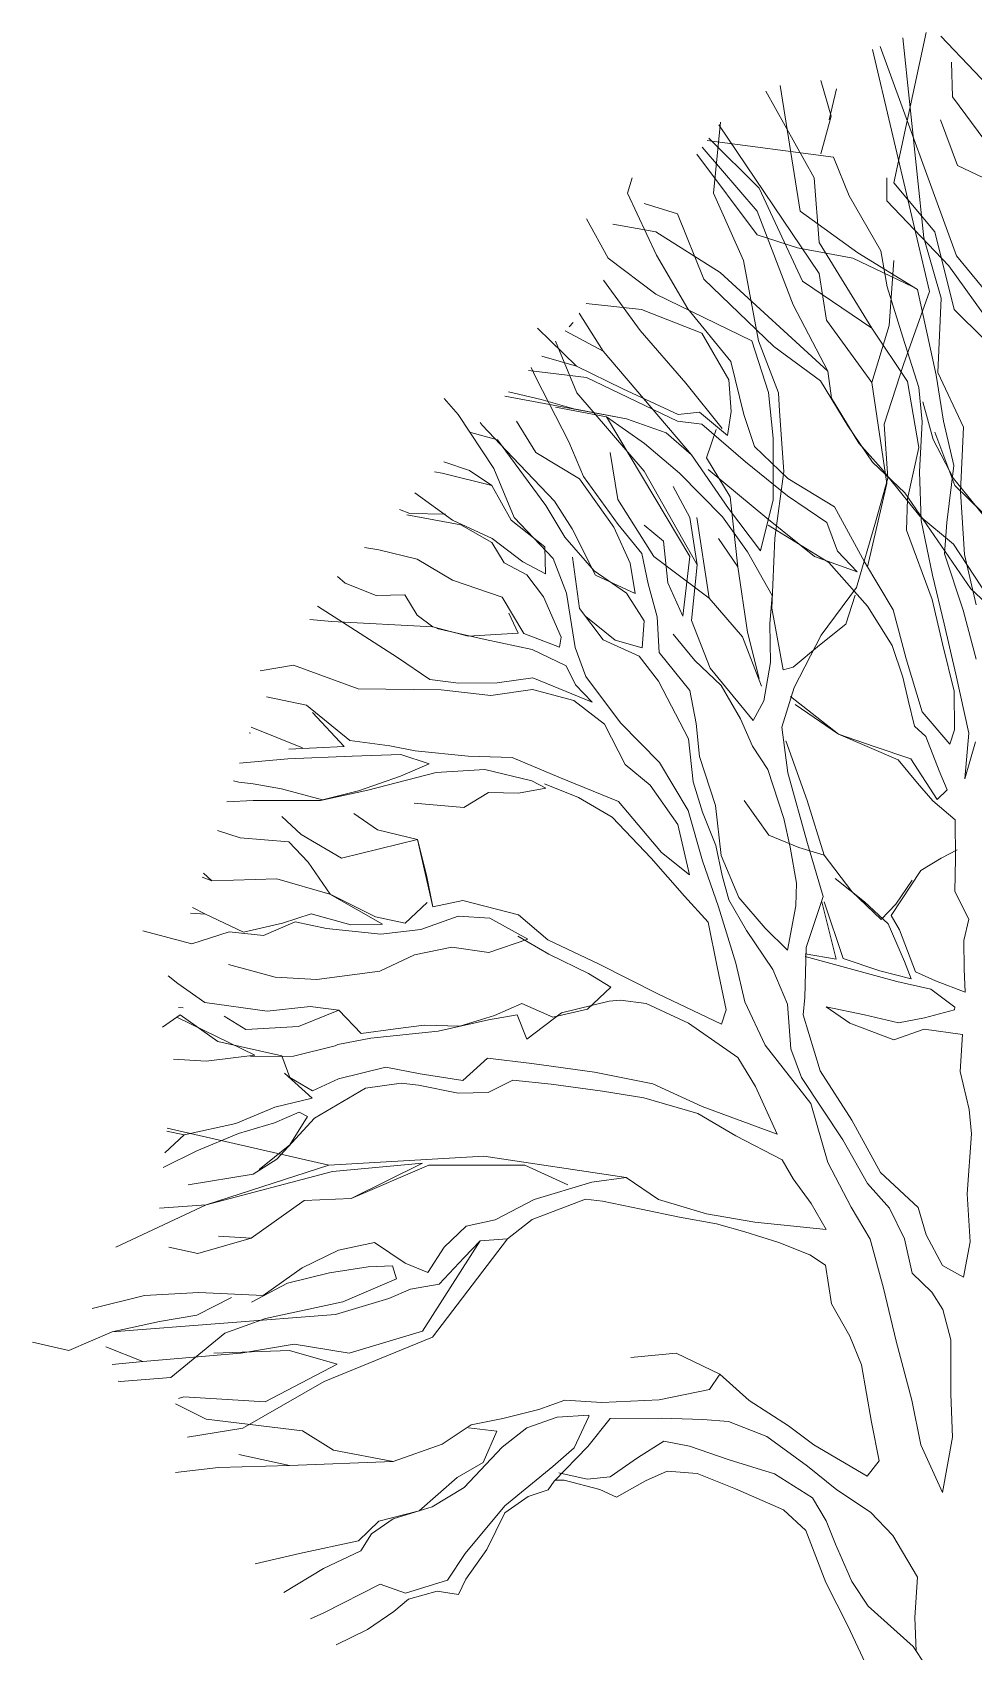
# Model space of a CAD drawing. Header units: millimetres. Extents: x -2481 to 45049, y -11067 to 11055.
# Drawn here: x 14955.6 to 15213.2, y 8551.9 to 8995.2 of the extents above; entities that cross this region are included whole.
import ezdxf

# ---------------------------------------------------------------- set-up
doc = ezdxf.new("R2010")
doc.units = ezdxf.units.MM
doc.layers.add('A-ELEWACJA CIENKA', color=11, linetype='Continuous', lineweight=13)
doc.layers.add('B-materiały', color=9, linetype='Continuous', lineweight=0)

# ---------------------------------------------------------------- blocks, each defined once
blk = doc.blocks.new('A$C2EBD462E')
at = {"layer": 'B-materiały'}
for p, q in [((-80.34, 908.35), (-42.28, 948.3)), ((-48.42, 862.45), (-18.68, 944.24)), ((-36.61, 949.78), (-23.92, 890.99)), ((-35.74, 869.47), (-27.53, 947.69)), ((-46.84, 924.54), (-46.55, 938.12)), ((-37.96, 848.42), (-15.58, 943.03)), ((0.52, 917.03), (4.56, 930.9)), ((-59.55, 907.5), (-46.84, 924.54)), ((1.38, 915.59), (-1.51, 927.72)), ((7.17, 892.89), (26.05, 926.75)), ((20.44, 928.94), (12.69, 879.88)), ((-48.86, 897.67), (-42.22, 915.59)), ((4.56, 902.29), (0.52, 917.03)), ((5.17, 855.47), (44.52, 913.6)), ((46.54, 886.93), (43.77, 914.62)), ((-0.35, 901.03), (49.05, 907.5)), ((48.4, 908.37), (28.74, 888.82)), ((-6.55, 885.84), (-0.35, 901.03)), ((29.49, 879.88), (51.03, 904.83)), ((53.01, 902.15), (29.49, 870.66)), ((-72.83, 886.4), (-48.86, 897.67)), ((-21.16, 883.94), (-21.16, 892.89)), ((-21.16, 892.89), (-21.16, 883.94)), ((5.17, 867.67), (7.17, 892.89)), ((80.14, 886.93), (78.39, 892.89)), ((-23.92, 890.99), (-39.97, 871.74)), ((28.74, 888.82), (11.69, 852.49)), ((34.87, 860.62), (46.54, 886.93)), ((68.89, 862.59), (80.14, 886.93)), ((-45.49, 858.45), (-21.16, 883.94)), ((-18.86, 864.31), (-6.55, 885.84)), ((73.62, 882.86), (60.58, 878.79)), ((12.69, 879.88), (-9.88, 863.61)), ((15.45, 843.27), (29.49, 879.88)), ((60.58, 878.79), (50.3, 853.3)), ((69.11, 871.74), (85.91, 874.72)), ((96.19, 876.89), (87.67, 861.44)), ((-39.97, 871.74), (-47.49, 841.37)), ((-42.41, 845.84), (-35.74, 869.47)), ((-15.4, 834.05), (5.17, 867.67)), ((29.49, 870.66), (13.69, 865.5)), ((43.93, 855.82), (69.11, 871.74)), ((-62.51, 845.34), (-48.42, 862.45)), ((-9.88, 863.61), (-33.2, 849.23)), ((-7.87, 861.44), (-31.44, 850.32)), ((-21.3, 850.28), (-18.86, 864.31)), ((13.69, 865.5), (-7.87, 861.44)), ((56.57, 841.62), (68.89, 862.59)), ((87.67, 861.44), (69.11, 847.34)), ((-61.72, 835.86), (-45.49, 858.45)), ((-22.17, 835.13), (-23.92, 860.62)), ((1.87, 817.34), (43.93, 855.82)), ((2.41, 837.3), (5.17, 855.47)), ((28.95, 829.19), (34.87, 860.62)), ((-33.2, 849.23), (-40.54, 815.72)), ((-27.51, 830.57), (-21.3, 850.28)), ((11.69, 852.49), (-15.4, 834.05)), ((50.3, 853.3), (22.97, 827)), ((75.22, 833.14), (89.52, 852.89)), ((-41.13, 816.82), (-42.41, 845.84)), ((-27.68, 819.95), (-37.96, 848.42)), ((1.87, 817.34), (15.45, 843.27)), ((69.11, 847.34), (31.5, 829.17)), ((96.3, 843.75), (74.63, 841.37)), ((-47.49, 841.37), (-59.33, 829.77)), ((-15.4, 812.9), (2.41, 837.3)), ((39.77, 821.08), (56.57, 841.62)), ((74.63, 841.37), (51.05, 832.15)), ((89.67, 825.1), (99.12, 839.94)), ((101.46, 836.36), (103.02, 834.68)), ((-33.72, 810.86), (-27.51, 830.57)), ((-15.4, 834.05), (-29.31, 813.21)), ((-15.4, 812.9), (-22.17, 835.13)), ((51.05, 832.15), (40.51, 813.84)), ((57.3, 812.58), (75.22, 833.14)), ((89.67, 825.1), (104.52, 833.05)), ((100.15, 819.24), (115.42, 834.15)), ((22.97, 827), (4.76, 813.5)), ((21.08, 808.88), (28.95, 829.19)), ((31.5, 829.17), (24.99, 808.98)), ((55.21, 784.6), (89.67, 825.1)), ((99.95, 808.83), (108.3, 828.98)), ((-20.16, 796.63), (-27.68, 819.95)), ((0.46, 806.69), (1.87, 817.34)), ((34.7, 800.29), (39.77, 821.08)), ((81.93, 810.41), (100.15, 819.24)), ((118.86, 817.59), (96.19, 814.8)), ((100.15, 819.24), (113.72, 823.13)), ((116, 814.8), (117.8, 818.74)), ((-51.2, 795.34), (-41.13, 816.82)), ((-40.54, 815.72), (-43.44, 797.77)), ((-35.06, 797.42), (-33.72, 810.86)), ((-29.31, 813.21), (-33.69, 787.4)), ((-21.16, 773.31), (-15.4, 812.9)), ((4.76, 813.5), (-5.97, 795.92)), ((40.51, 813.84), (39.7, 801.53)), ((43.22, 794.91), (57.3, 812.58)), ((96.19, 814.8), (60.58, 797.71)), ((103.12, 789.71), (116, 814.8)), ((-39.35, 790.61), (-35.25, 805.24)), ((-10.27, 789.1), (0.46, 806.69)), ((20.7, 801.61), (21.08, 808.88)), ((24.99, 808.98), (23.2, 791.06)), ((60.4, 800.37), (81.93, 810.41)), ((73.62, 778.19), (99.95, 808.83)), ((80.55, 798.64), (128.14, 807.58)), ((101.13, 802.51), (113.88, 806.18)), ((113.88, 806.18), (126.68, 809.15)), ((146.43, 800.29), (151.86, 806.57)), ((19.06, 778.11), (20.7, 801.61)), ((30.54, 787.89), (34.7, 800.29)), ((39.7, 801.53), (41.05, 792.07)), ((41.05, 792.07), (52, 801.28)), ((52, 801.28), (60.4, 800.37)), ((55.82, 744.83), (88.35, 799.4)), ((65.05, 793.23), (80.55, 798.64)), ((88.35, 799.4), (73.53, 788.97)), ((80.55, 798.64), (101.13, 802.51)), ((108.37, 803.25), (88.35, 799.4)), ((132.43, 779.27), (146.43, 800.29)), ((-50.02, 770.23), (-51.2, 795.34)), ((-47.84, 772.52), (-39.98, 793.39)), ((-43.44, 797.77), (-47.48, 780.35)), ((-34.01, 777.9), (-35.06, 797.42)), ((-21.66, 775.41), (-20.16, 796.63)), ((-5.97, 795.92), (-15.67, 781.71)), ((51.05, 796.63), (34.05, 781.84)), ((49.3, 783.34), (45.54, 794.46)), ((60.58, 797.71), (51.05, 796.63)), ((55.21, 784.6), (65.05, 793.23)), ((123.52, 797.71), (116, 785.51)), ((125.06, 783.56), (137.04, 796.15)), ((141.41, 793.26), (131.05, 790.39)), ((137.04, 796.15), (137.78, 797.18)), ((-47.35, 775.33), (-39.35, 790.61)), ((-33.69, 787.4), (-29.28, 767.4)), ((-18.96, 779.39), (-10.27, 789.1)), ((17.45, 775.27), (30.54, 787.89)), ((23.2, 791.06), (23.24, 767.04)), ((73.53, 788.97), (59.85, 777.45)), ((83.9, 767.07), (86.91, 785.51)), ((97.32, 776.16), (103.12, 789.71)), ((116, 785.51), (98.95, 775.21)), ((131.05, 790.39), (112.13, 764.8)), ((-47.48, 780.35), (-44.69, 758.08)), ((-34.13, 760.57), (-18.96, 779.39)), ((-15.67, 781.71), (-28.22, 769.66)), ((34.05, 781.84), (17.62, 768.57)), ((25.66, 759.84), (48.65, 778.85)), ((40.02, 768.16), (49.3, 783.34)), ((40.65, 763.57), (55.21, 784.6)), ((108.73, 766.39), (125.06, 783.56)), ((124.53, 760.08), (132.43, 779.27)), ((151.96, 781.89), (141.95, 778.39)), ((-63.65, 757.04), (-47.84, 772.52)), ((-62.52, 756.51), (-47.35, 775.33)), ((-34.65, 758.89), (-34.01, 777.9)), ((-16.76, 758.22), (-21.66, 775.41)), ((-13.64, 740.77), (-21.16, 773.31)), ((-0.71, 764.21), (17.45, 775.27)), ((22.51, 751.94), (19.06, 778.11)), ((59.85, 777.45), (42.97, 760.27)), ((52.93, 741.53), (73.62, 778.19)), ((83.82, 757.38), (97.32, 776.16)), ((98.95, 775.21), (85.52, 756.31)), ((133.16, 772.59), (125.68, 758.99)), ((141.95, 778.39), (133.16, 772.59)), ((152.61, 777.37), (133.16, 772.59)), ((155.58, 777.98), (152.61, 777.37)), ((-28.22, 769.66), (-54.09, 732.14)), ((-51.64, 745.61), (-50.02, 770.23)), ((-29.28, 767.4), (-28.97, 755.12)), ((17.62, 768.57), (2.24, 758.13)), ((23.24, 767.04), (28.21, 747.05)), ((37.01, 740.77), (40.02, 768.16)), ((55.82, 760.02), (62.34, 772.22)), ((69.86, 744.83), (83.9, 767.07)), ((101.74, 755.6), (108.73, 766.39)), ((148.58, 759.01), (163.27, 769.69)), ((-47.27, 749.63), (-34.13, 760.57)), ((-12.46, 742.68), (-0.71, 764.21)), ((28.21, 747.05), (40.65, 763.57)), ((42.97, 760.27), (33.25, 746.62)), ((48.3, 728.56), (53.06, 760.02)), ((52.93, 741.53), (55.82, 760.02)), ((112.13, 764.8), (104.62, 752.32)), ((109.29, 744.06), (124.53, 760.08)), ((166.41, 761.13), (145.27, 757.25)), ((151.32, 761.31), (165.27, 761.66)), ((165.27, 761.66), (169.26, 763.22)), ((-44.69, 758.08), (-43.82, 745.81)), ((-39.14, 737.55), (-34.65, 758.89)), ((-28.97, 755.12), (-38.91, 728.05)), ((-9.41, 732.7), (-16.76, 758.22)), ((2.24, 758.13), (-1.95, 746.86)), ((25.17, 757.03), (1.51, 742.47)), ((7.04, 744.85), (25.66, 759.84)), ((73.62, 757.04), (66.1, 750.8)), ((74.61, 745.98), (83.82, 757.38)), ((85.52, 756.31), (79.17, 742.18)), ((92.7, 737.5), (101.74, 755.6)), ((125.68, 758.99), (112.53, 748.61)), ((133.12, 751.92), (148.58, 759.01)), ((145.27, 757.25), (133.16, 750.24)), ((-60.72, 729.18), (-47.27, 749.63)), ((23.75, 724.6), (22.51, 751.94)), ((37.01, 740.77), (44.53, 751.89)), ((66.1, 750.8), (64.34, 734.53)), ((104.62, 752.32), (93.21, 739.18)), ((112.53, 748.61), (112.24, 737.98)), ((121.06, 742.67), (133.12, 751.92)), ((133.16, 750.24), (128.33, 742.3)), ((162.37, 743.71), (177.36, 747.44)), ((177.36, 747.44), (183.01, 748.39)), ((-56.17, 725.95), (-51.64, 745.61)), ((-43.82, 745.81), (-51.09, 723.84)), ((-23.72, 723.97), (-12.46, 742.68)), ((1.51, 742.47), (-13.7, 725.33)), ((-1.95, 746.86), (-9.57, 738.84)), ((-9.57, 738.84), (7.04, 744.85)), ((33.25, 746.62), (23.62, 729.62)), ((48.3, 728.56), (69.86, 744.83)), ((55.15, 719.8), (52.93, 741.53)), ((58.58, 721.51), (55.82, 744.83)), ((72.11, 734.19), (74.61, 745.98)), ((79.17, 742.18), (77.23, 730.4)), ((101.71, 744.56), (98.95, 724.5)), ((104.05, 730.52), (109.29, 744.06)), ((112.24, 737.98), (121.06, 742.67)), ((128.33, 742.3), (119.51, 737.61)), ((148.61, 735.54), (162.37, 743.71)), ((-43.69, 718.44), (-39.14, 737.55)), ((33.25, 715.28), (37.01, 740.77)), ((64.34, 734.53), (58.58, 721.51)), ((77.23, 730.4), (92.7, 737.5)), ((93.21, 739.18), (80.58, 730.49)), ((119.51, 737.61), (113.02, 729.07)), ((129.22, 728.91), (148.61, 735.54)), ((190.54, 734.36), (193.55, 737.02)), ((-54.09, 732.14), (-68.29, 718.94)), ((4.46, 714.06), (-9.41, 732.7)), ((-8.88, 729.65), (-5.14, 718.29)), ((23.62, 729.62), (24.46, 718.47)), ((35.26, 713.38), (48.3, 728.56)), ((68.52, 721.25), (72.11, 734.19)), ((80.58, 730.49), (73.59, 719.7)), ((100.67, 709.2), (104.05, 730.52)), ((113.02, 729.07), (106.15, 713.25)), ((120.64, 714.73), (129.22, 728.91)), ((162.36, 721.92), (167.19, 729.86)), ((167.19, 729.86), (178.37, 729.59)), ((178.37, 729.59), (190.54, 734.36)), ((-51.09, 723.84), (-56.2, 704.72)), ((-38.91, 728.05), (-42.94, 710.64)), ((-28.83, 704.84), (-23.72, 723.97)), ((-13.7, 725.33), (-23.37, 710.01)), ((19.33, 700.46), (23.75, 724.6)), ((98.95, 724.5), (89.67, 712.29)), ((126.59, 722.7), (122.87, 714.79)), ((156.33, 717.3), (162.36, 721.92)), ((186.53, 715.82), (201.37, 725.35)), ((-48.23, 698.77), (-43.69, 718.44)), ((-5.14, 718.29), (5.12, 710.16)), ((24.46, 718.47), (24.28, 703.38)), ((47.8, 701.18), (55.15, 719.8)), ((67.76, 707.26), (68.52, 721.25)), ((73.59, 719.7), (74.42, 709.11)), ((84.95, 712.16), (96.45, 721.39)), ((154.67, 716.7), (135.79, 712.32)), ((142.46, 713.6), (156.33, 717.3)), ((156.33, 717.3), (195.74, 719.35)), ((170.04, 705.36), (186.53, 715.82)), ((195.74, 719.35), (204.38, 720.12)), ((-42.94, 710.64), (-47.5, 692.09)), ((-23.37, 710.01), (-27.53, 697.61)), ((15.03, 693.65), (4.46, 714.06)), ((5.12, 710.16), (15.39, 701.48)), ((27.73, 694.13), (35.26, 713.38)), ((28.74, 697.11), (33.25, 715.28)), ((62.34, 714.46), (53.87, 704.12)), ((74.42, 709.11), (84.95, 712.16)), ((89.67, 712.29), (75.62, 705.78)), ((96.48, 697.93), (100.67, 709.2)), ((106.15, 713.25), (106.81, 709.36)), ((106.81, 709.36), (120.64, 714.73)), ((135.79, 712.32), (117.45, 708.51)), ((122.87, 714.79), (142.46, 713.6)), ((-35.01, 684.02), (-28.83, 704.84)), ((24.28, 703.38), (26.89, 688.36)), ((53.87, 704.12), (43.5, 694.36)), ((55.84, 692.44), (67.76, 707.26)), ((75.62, 705.78), (68.04, 696.1)), ((117.45, 708.51), (104.2, 702.03)), ((157.41, 696.66), (170.04, 705.36)), ((-53.24, 675.74), (-48.23, 698.77)), ((-27.53, 697.61), (-29.54, 688.63)), ((15.39, 701.48), (19.33, 700.46)), ((31, 680.64), (47.8, 701.18)), ((82.97, 679.71), (96.48, 697.93)), ((93.94, 687.81), (117.17, 697.33)), ((104.2, 702.03), (100.47, 694.67)), ((117.17, 697.33), (131.18, 695.44)), ((146.27, 695.26), (157.41, 696.66)), ((210.79, 702.26), (185.46, 693.04)), ((223.83, 700.09), (210.79, 702.26)), ((-47.5, 692.09), (-47.68, 677)), ((19.89, 678.13), (15.03, 693.65)), ((43.5, 694.36), (36.01, 681.33)), ((53.37, 679.53), (55.84, 692.44)), ((68.04, 696.1), (56.31, 673.46)), ((100.47, 694.67), (93.94, 687.81)), ((117.28, 692.86), (101.19, 688.55)), ((133.54, 690.48), (117.28, 692.86)), ((131.18, 695.44), (146.27, 695.26)), ((153.04, 692.64), (133.54, 690.48)), ((185.46, 693.04), (153.04, 692.64)), ((-45.87, 671.46), (-35.01, 684.02)), ((-29.54, 688.63), (-32.08, 678.51)), ((16.45, 690.06), (-2.39, 675.34)), ((-2.39, 675.34), (14.64, 686.94)), ((26.89, 688.36), (31, 680.64)), ((101.19, 688.55), (89.13, 679.31)), ((188.73, 672.86), (205.7, 686.7)), ((205.7, 686.7), (221.26, 689.88)), ((-32.08, 678.51), (-36.45, 674.49)), ((17.54, 660.2), (19.89, 678.13)), ((36.01, 681.33), (31.25, 670.6)), ((52.02, 666.65), (53.37, 679.53)), ((67.72, 664.25), (82.97, 679.71)), ((89.13, 679.31), (81.14, 663.47)), ((190.98, 670.54), (203.26, 683.82)), ((227.36, 678.05), (207.27, 669.99)), ((-55.94, 672.32), (-51.67, 657.9)), ((-51.67, 657.9), (-53.24, 675.74)), ((-47.68, 677), (-45.87, 671.46)), ((-36.45, 674.49), (-41.69, 660.95)), ((-2.39, 675.34), (-25.6, 665.26)), ((-16.24, 670.52), (-2.39, 675.34)), ((9.93, 649.38), (18.21, 672.7)), ((56.31, 673.46), (54.5, 656.65)), ((173.14, 670.8), (188.73, 672.86)), ((227.59, 675.69), (228.09, 675.82)), ((-40.86, 649.8), (-30.64, 665.69)), ((-25.6, 665.26), (-33.19, 656.13)), ((-30.64, 665.69), (-16.24, 670.52)), ((31.25, 670.6), (25.33, 661.51)), ((45.79, 647.5), (52.02, 666.65)), ((106.97, 658.53), (125.21, 666.24)), ((125.21, 666.24), (142.51, 666.68)), ((142.51, 666.68), (163.13, 668.87)), ((168.75, 667.34), (157.67, 663.71)), ((163.13, 668.87), (173.14, 670.8)), ((187.76, 666.69), (168.75, 667.34)), ((212.93, 665.65), (187.76, 666.69)), ((212.54, 669.45), (190.98, 670.54)), ((231.92, 664.02), (212.93, 665.65)), ((-41.69, 660.95), (-44.86, 653.61)), ((9.85, 632.63), (17.54, 660.2)), ((25.33, 661.51), (19.11, 642.36)), ((56.45, 645.53), (67.72, 664.25)), ((81.14, 663.47), (71.29, 655.4)), ((135.94, 661.49), (117.62, 657.12)), ((154.97, 660.29), (135.94, 661.49)), ((181.7, 653.45), (154.97, 660.29)), ((157.67, 663.71), (168.96, 658.96)), ((168.96, 658.96), (185.31, 653.23)), ((-44.86, 653.61), (-40.86, 649.8)), ((-33.19, 656.13), (-39.17, 649.28)), ((54.5, 656.65), (50.89, 644.83)), ((71.29, 655.4), (60.5, 640.04)), ((83.74, 649.01), (106.97, 658.53)), ((112.62, 655.87), (99.35, 650.51)), ((117.62, 657.12), (112.1, 654.19)), ((112.1, 654.19), (122.77, 652.22)), ((122.77, 652.22), (134.49, 652.51)), ((134.49, 652.51), (144.13, 646.61)), ((200.26, 649.38), (181.7, 653.45)), ((185.31, 653.23), (199.36, 649.67)), ((199.36, 649.67), (215.46, 653.98)), ((215.46, 653.98), (226.58, 655.94)), ((226.58, 655.94), (232.15, 656.63)), ((232.15, 656.63), (234.18, 657.07)), ((-39.17, 649.28), (-47.92, 641.8)), ((3.26, 628), (9.93, 649.38)), ((24.86, 635.8), (34.57, 649.45)), ((43.49, 627.89), (45.79, 647.5)), ((66.92, 629.03), (83.74, 649.01)), ((99.35, 650.51), (86.13, 642.92)), ((144.13, 646.61), (163.64, 648.3)), ((226.58, 649.38), (200.26, 649.38)), ((236.86, 648.85), (226.58, 649.38)), ((-47.92, 641.8), (-48.1, 626.71)), ((19.11, 642.36), (16.59, 631.12)), ((50.89, 644.83), (45.62, 631.85)), ((50.8, 625.83), (56.45, 645.53)), ((60.5, 640.04), (55.97, 620.38)), ((86.13, 642.92), (70.89, 626.9)), ((177.87, 637.96), (187.21, 644.33)), ((207.78, 636.1), (215.3, 643.15)), ((13.24, 631.04), (24.86, 635.8)), ((156.28, 607.81), (162.32, 634.21)), ((158.76, 620.16), (162.32, 634.21)), ((162.32, 634.21), (177.87, 637.96)), ((162.32, 634.21), (191.98, 626.88)), ((191.98, 626.88), (207.78, 636.1)), ((205, 625.23), (212.62, 633.24)), ((212.62, 633.24), (231.58, 634.83)), ((231.58, 634.83), (240.51, 637.63)), ((-42.52, 626.85), (-48.74, 630.05)), ((-7.55, 613.76), (3.26, 628)), ((3.26, 628), (13.24, 631.04)), ((3.67, 611.81), (9.85, 632.63)), ((16.59, 631.12), (14.15, 617.1)), ((36.64, 611.51), (43.49, 627.89)), ((45.62, 631.85), (43.13, 620.06)), ((55.97, 620.38), (66.92, 629.03)), ((70.89, 626.9), (57.85, 612.05)), ((-48.1, 626.71), (-47.78, 613.87)), ((-34.57, 622.02), (-42.52, 626.85)), ((-22.96, 604.43), (-34.57, 622.02)), ((44.55, 607.8), (50.8, 625.83)), ((196.38, 612.72), (205, 625.23)), ((245.95, 620.93), (242.63, 617.93)), ((-31.13, 618.2), (-24.75, 608.86)), ((-0.98, 618.95), (-12.48, 609.73)), ((14.15, 617.1), (14.38, 608.16)), ((43.13, 620.06), (40.57, 610.5)), ((156.28, 607.81), (158.76, 620.16)), ((217.31, 618.74), (196.49, 612.78)), ((242.63, 617.93), (217.31, 618.74)), ((242.63, 617.93), (246.45, 619.37)), ((-47.78, 613.87), (-53.25, 602.96)), ((-24.75, 608.86), (-19.01, 602.86)), ((-12.48, 609.73), (-21.76, 601.11)), ((-19.01, 602.86), (-7.55, 613.76)), ((-4.1, 587.59), (3.26, 609.76)), ((-1.35, 587.29), (4.16, 609.79)), ((10.31, 591.86), (3.67, 611.81)), ((14.38, 608.16), (17.6, 590.93)), ((26.32, 599.52), (36.64, 611.51)), ((40.57, 610.5), (33.61, 598.59)), ((57.85, 612.05), (48.61, 601.76)), ((122.84, 604.73), (144.49, 610.3)), ((144.49, 610.3), (156.28, 607.81)), ((158.47, 609.54), (167.05, 601.37)), ((196.49, 612.78), (176, 601.04)), ((178.72, 603.9), (196.38, 612.72)), ((-53.25, 602.96), (-51.37, 594.63)), ((-26.17, 598.77), (-22.96, 604.43)), ((37.84, 585.85), (44.55, 607.8)), ((48.61, 601.76), (45.14, 584.35)), ((111.35, 594.95), (122.84, 604.73)), ((134.05, 603.34), (119.17, 595.15)), ((146.31, 604.21), (134.05, 603.34)), ((160.97, 598.99), (146.31, 604.21)), ((167.05, 601.37), (178.72, 603.9)), ((188.3, 600.79), (203.83, 605.09)), ((210.06, 601.89), (197.83, 599.35)), ((203.83, 605.09), (215.1, 601.46)), ((222.48, 596.62), (210.06, 601.89)), ((230.27, 597.93), (245.17, 605.01)), ((245.17, 605.01), (250.29, 607.59)), ((245.17, 605.01), (251.01, 605.37)), ((-32.46, 582.41), (-26.17, 598.77)), ((-21.76, 601.11), (-28.1, 586.43)), ((17.6, 590.93), (26.32, 599.52)), ((33.61, 598.59), (23.38, 583.25)), ((123.05, 596.36), (110.93, 589.35)), ((176.66, 597.14), (160.97, 598.99)), ((176, 601.04), (188.3, 600.79)), ((197.83, 599.35), (176.66, 597.14)), ((215.1, 601.46), (230.27, 597.93)), ((235.85, 598.07), (222.48, 596.62)), ((250.49, 593.41), (235.85, 598.07)), ((269.72, 598.41), (250.49, 593.41)), ((-51.37, 594.63), (-51.51, 583.5)), ((10.68, 589.46), (-1.35, 587.29)), ((10.8, 572.32), (10.31, 591.86)), ((91.48, 585.51), (111.35, 594.95)), ((110.93, 589.35), (95.48, 581.7)), ((119.17, 595.15), (134.38, 589.94)), ((134.38, 589.94), (148.85, 591.98)), ((148.85, 591.98), (163.45, 588.99)), ((163.45, 588.99), (177.02, 582.63)), ((-51.51, 583.5), (-51.87, 574.48)), ((-28.1, 586.43), (-30.72, 579.66)), ((-30.72, 579.66), (-18.51, 582.76)), ((10.68, 588.37), (-25.11, 578.68)), ((-18.51, 582.76), (-4.1, 587.59)), ((23.38, 583.25), (17.57, 569.7)), ((34.31, 570.67), (37.84, 585.85)), ((45.14, 584.35), (41.65, 567.51)), ((68.31, 573.76), (91.48, 585.51)), ((177.02, 582.63), (201.68, 579.34)), ((217.86, 580.3), (236.17, 585.23)), ((-51.87, 574.48), (-40.2, 578.86)), ((-40.2, 578.86), (-32.46, 582.41)), ((-25.11, 578.68), (-38.44, 575.56)), ((95.48, 581.7), (86.68, 576.46)), ((86.68, 576.46), (95.83, 567.75)), ((201.68, 579.34), (217.86, 580.3)), ((245.48, 570.38), (255.91, 577.9)), ((255.91, 577.9), (259.75, 580.79)), ((-38.44, 575.56), (-47.76, 568.62)), ((11.53, 565.64), (10.8, 572.32)), ((26.35, 553.72), (34.31, 570.67)), ((43.46, 561.97), (68.31, 573.76)), ((72.87, 569.96), (56.31, 562.29)), ((82.89, 571.33), (72.87, 569.96)), ((87.37, 570.89), (82.89, 571.33)), ((105.92, 566.32), (87.37, 570.89)), ((109.32, 564.73), (121.47, 570.06)), ((121.47, 570.06), (132.21, 565.31)), ((220.99, 566.97), (245.48, 570.38)), ((-47.76, 568.62), (-47.73, 567.5)), ((-47.73, 567.5), (-35.92, 564.45)), ((-35.92, 564.45), (-25.82, 562.46)), ((-25.82, 562.46), (-12.49, 565.59)), ((-12.49, 565.59), (2.51, 568.76)), ((2.51, 568.76), (-6.82, 562.38)), ((4.82, 543.68), (11.53, 565.64)), ((17.57, 569.7), (16.33, 552.35)), ((41.65, 567.51), (43.46, 561.97)), ((95.83, 567.75), (109.32, 564.73)), ((119.59, 556.05), (105.92, 566.32)), ((123.26, 565.64), (119.59, 556.05)), ((134.48, 563.69), (123.26, 565.64)), ((132.21, 565.31), (145.72, 561.18)), ((154.15, 559.15), (134.48, 563.69)), ((184.34, 558.23), (193.05, 567.39)), ((193.05, 567.39), (204.18, 568.78)), ((193.05, 567.39), (208.78, 560.98)), ((204.18, 568.78), (220.99, 566.97)), ((256.12, 564.57), (225.89, 549.78)), ((229.34, 559.9), (237.87, 565.05)), ((240.28, 555.16), (255.1, 565.59)), ((253.91, 568.35), (255.75, 568.51)), ((255.1, 565.59), (261.92, 560.73)), ((-35.81, 559.98), (-50.84, 557.93)), ((-50.84, 557.93), (-49.92, 543.43)), ((-23.98, 555.81), (-35.81, 559.98)), ((-6.82, 562.38), (-23.98, 555.81)), ((56.31, 562.29), (37.09, 548.96)), ((145.72, 561.18), (159.67, 561.52)), ((180.47, 556.46), (154.15, 559.15)), ((159.67, 561.52), (170.88, 560.13)), ((170.88, 560.13), (184.34, 558.23)), ((208.78, 560.98), (229.34, 559.9)), ((8.49, 530.92), (26.35, 553.72)), ((16.33, 552.35), (12.15, 541.07)), ((193.38, 553.99), (180.47, 556.46)), ((194.51, 553.46), (193.38, 553.99)), ((210.81, 549.4), (194.51, 553.46)), ((215.28, 549.51), (240.28, 555.16)), ((37.09, 548.96), (30.11, 537.61)), ((93.1, 543.1), (117.59, 546.5)), ((117.59, 546.5), (134.86, 548.61)), ((134.86, 548.61), (144.57, 539.92)), ((161.27, 542.57), (174.61, 545.14)), ((174.61, 545.14), (193.16, 540.58)), ((227.58, 549.26), (210.81, 549.4)), ((212.14, 541.05), (215.28, 549.51)), ((225.89, 549.78), (244.94, 547.46)), ((244.94, 547.46), (257.66, 548.27)), ((-49.92, 543.43), (-53.46, 528.57)), ((-7.55, 524.38), (4.82, 543.68)), ((12.15, 541.07), (-4, 516.64)), ((50.98, 529.75), (70.31, 538.62)), ((70.31, 538.62), (93.1, 543.1)), ((109.97, 538.49), (89.93, 535.76)), ((125.02, 539.99), (109.97, 538.49)), ((134.64, 535.2), (125.02, 539.99)), ((144.57, 539.92), (161.27, 542.57)), ((168.62, 538.84), (161.94, 538.12)), ((182.63, 536.96), (168.62, 538.84)), ((193.16, 540.58), (203.33, 535.8)), ((203.33, 535.8), (212.14, 541.05)), ((214.33, 542.78), (203.4, 533.01)), ((30.11, 537.61), (21.64, 518.96)), ((73.8, 533.12), (52.72, 527)), ((89.93, 535.76), (73.8, 533.12)), ((146.37, 534.94), (134.64, 535.2)), ((161.94, 538.12), (146.37, 534.94)), ((202.48, 525.17), (182.63, 536.96)), ((203.4, 533.01), (218.02, 529.47)), ((-53.46, 528.57), (-54.34, 519.05)), ((1.8, 507.85), (8.49, 530.92)), ((21.64, 518.96), (50.98, 529.75)), ((52.72, 527), (37.86, 518.25)), ((208.57, 527.55), (205.26, 525.8)), ((205.26, 525.8), (212.24, 514.8)), ((218.17, 523.33), (208.57, 527.55)), ((218.02, 529.47), (233.26, 523.15)), ((-18.77, 503.98), (-7.55, 524.38)), ((196.99, 506.75), (260.2, 521.22)), ((217.31, 509.19), (202.48, 525.17)), ((232.24, 519.21), (218.17, 523.33)), ((233.26, 523.15), (253.48, 518.62)), ((253.48, 518.62), (260.31, 520.04)), ((-54.34, 519.05), (-52.64, 495.63)), ((-4, 516.64), (-13.63, 499.64)), ((37.86, 518.25), (19.66, 508.86)), ((212.24, 514.8), (224.21, 505.04)), ((248.61, 512.36), (232.24, 519.21)), ((253.48, 518.62), (261.1, 511.66)), ((-7.25, 490.31), (1.8, 507.85)), ((19.66, 508.86), (15.37, 501.49)), ((80.72, 502.01), (136.31, 510.28)), ((120.26, 506.75), (103.46, 499.16)), ((157.87, 506.75), (120.26, 506.75)), ((136.31, 510.28), (196.99, 506.75)), ((188.22, 493.74), (157.87, 506.75)), ((195.49, 504.31), (160.38, 507.56)), ((160.38, 507.56), (188.22, 493.74)), ((196.99, 506.75), (244.89, 491.29)), ((226.58, 503.23), (217.31, 509.19)), ((261.65, 505.82), (248.61, 512.36)), ((-33.51, 490.21), (-18.77, 503.98)), ((15.37, 501.49), (8.35, 491.81)), ((68.09, 493.31), (80.72, 502.01)), ((80.72, 502.01), (94.17, 500.11)), ((244.89, 491.29), (195.49, 504.31)), ((251.91, 499.16), (226.58, 503.23)), ((-52.64, 495.63), (-53.84, 476.85)), ((-13.63, 499.64), (-22.33, 489.93)), ((94.17, 500.11), (116.69, 493.41)), ((-36.59, 479.52), (-33.51, 490.21)), ((-22.33, 489.93), (-28.17, 478.05)), ((-14.76, 477.83), (-7.25, 490.31)), ((8.35, 491.81), (2.46, 481.61)), ((30.32, 484.54), (49.23, 487.81)), ((49.23, 487.81), (68.09, 493.31)), ((74.89, 489.57), (59.88, 486.4)), ((89.89, 492.74), (74.89, 489.57)), ((96.58, 493.47), (89.89, 492.74)), ((117.44, 485.61), (96.58, 493.47)), ((116.69, 493.41), (131.97, 485.41)), ((188.22, 493.74), (206.52, 492.92)), ((206.52, 492.92), (227.33, 478.28)), ((244.89, 491.29), (263.14, 490)), ((280.24, 474.75), (244.89, 491.29)), ((2.46, 481.61), (30.32, 484.54)), ((45.42, 483.8), (34.33, 480.73)), ((59.88, 486.4), (45.42, 483.8)), ((127.13, 478.03), (117.44, 485.61)), ((131.97, 485.41), (143.21, 482.9)), ((143.21, 482.9), (151.79, 474.74)), ((-53.84, 476.85), (-51.26, 462.95)), ((-43, 467.62), (-36.59, 479.52)), ((-28.17, 478.05), (-31.19, 464.57)), ((-19.87, 458.71), (-14.76, 477.83)), ((21.03, 476.49), (8.85, 471.72)), ((34.33, 480.73), (21.03, 476.49)), ((156.37, 439.5), (127.13, 478.03)), ((137.76, 477.18), (127.13, 478.03)), ((137.76, 477.18), (160.38, 441.94)), ((144.07, 470.63), (137.76, 477.18)), ((167.03, 468.42), (179.12, 476.54)), ((179.12, 476.54), (193.16, 473.54)), ((227.33, 478.28), (240.12, 479.09)), ((240.12, 479.09), (227.33, 478.28)), ((227.33, 478.28), (227.33, 478.28)), ((227.33, 478.28), (248.15, 472.31)), ((8.85, 471.72), (2.81, 467.65)), ((153.83, 460.26), (144.07, 470.63)), ((151.79, 474.74), (158.18, 464.84)), ((193.16, 473.54), (207.3, 466.63)), ((248.15, 472.31), (259.43, 474.75)), ((-51.26, 462.95), (-43, 467.62)), ((-31.19, 464.57), (-38.82, 457.11)), ((2.81, 467.65), (0.4, 452.51)), ((158.18, 464.84), (167.03, 468.42)), ((172.09, 467.42), (170.54, 462.36)), ((170.54, 462.36), (191.43, 453.38)), ((181.59, 467.1), (172.09, 467.42)), ((196.73, 464.69), (181.59, 467.1)), ((213.04, 460.63), (196.73, 464.69)), ((207.3, 466.63), (222.65, 455.84)), ((-38.82, 457.11), (-43.12, 450.3)), ((-24.93, 437.91), (-19.87, 458.71)), ((165.05, 458.31), (153.83, 460.26)), ((173.52, 454.61), (165.05, 458.31)), ((227.19, 453.16), (213.04, 460.63)), ((222.65, 455.84), (247.76, 457.03)), ((247.76, 457.03), (268.96, 455.77)), ((-43.12, 450.3), (-46.18, 438.5)), ((0.4, 452.51), (-6.81, 439.92)), ((194.35, 448.43), (173.52, 454.61)), ((191.43, 453.38), (221.76, 446.88)), ((234.96, 455.03), (248.54, 448.11)), ((268.96, 455.77), (289.51, 450.68)), ((281.67, 441.68), (194.35, 448.43)), ((221.76, 446.88), (237.55, 441.13)), ((248.54, 448.11), (263.13, 445.68)), ((263.13, 445.68), (281.67, 441.68)), ((-46.18, 438.5), (-46.2, 417.27)), ((-31.06, 414.85), (-24.93, 437.91)), ((-6.81, 439.92), (-11.3, 428.75)), ((198.75, 422.15), (156.37, 439.5)), ((160.38, 441.94), (188.97, 433.27)), ((237.55, 441.13), (258.68, 423.77)), ((298.55, 434.35), (281.67, 441.68)), ((298.55, 434.35), (312.84, 437.6)), ((312.84, 437.6), (298.55, 434.35)), ((44.1, 425.11), (61.08, 433.27)), ((61.08, 433.27), (78.89, 431.64)), ((188.97, 433.27), (210.53, 436.79)), ((212.29, 434.35), (193.73, 428.93)), ((210.53, 436.79), (231.35, 433.27)), ((241.88, 433.27), (212.29, 434.35)), ((231.35, 433.27), (269.71, 430.01)), ((269.71, 430.01), (284.14, 435.74)), ((-11.3, 428.75), (-15.2, 406.31)), ((32.63, 414.77), (44.1, 425.11)), ((44.1, 425.11), (48.16, 419.07)), ((193.73, 428.93), (221.82, 414.28)), ((269.71, 430.01), (281.66, 428.84)), ((48.16, 419.07), (67.81, 415.09)), ((230.59, 403.98), (198.75, 422.15)), ((258.68, 423.77), (278.49, 422.15)), ((278.49, 422.15), (279.3, 422.29)), ((-46.2, 417.27), (-46.9, 400.49)), ((-34.54, 397.45), (-31.06, 414.85)), ((17.23, 404.89), (32.63, 414.77)), ((67.81, 415.09), (90.19, 413.98)), ((90.19, 413.98), (104.69, 414.9)), ((104.69, 414.9), (114.84, 411.24)), ((221.82, 414.28), (253.66, 416.18)), ((244.89, 407.5), (256.92, 413.47)), ((253.66, 416.18), (255.73, 415.58)), ((-15.2, 406.31), (-18.18, 391.15)), ((40.65, 406.59), (25.72, 400.63)), ((50.69, 407.4), (40.65, 406.59)), ((66.88, 407.81), (50.69, 407.4)), ((86.99, 407.75), (66.88, 407.81)), ((95.64, 396.8), (86.99, 407.75)), ((107.65, 408.27), (95.34, 409.08)), ((95.34, 409.08), (95.35, 408.52)), ((95.35, 408.52), (101.03, 396.3)), ((119.48, 404.1), (107.65, 408.27)), ((114.84, 411.24), (128.89, 407.69)), ((128.89, 407.69), (141.24, 405.2)), ((207.22, 402.94), (244.89, 407.5)), ((-46.9, 400.49), (-43.01, 378.8)), ((7.36, 397.38), (17.23, 404.89)), ((25.72, 400.63), (9.81, 389.06)), ((129.17, 396.52), (119.48, 404.1)), ((142.39, 404.11), (131.25, 402.72)), ((131.25, 402.72), (136.58, 390.56)), ((141.24, 405.2), (152.6, 397.67)), ((195.12, 395.38), (207.22, 402.94)), ((252.16, 400.45), (230.59, 403.98)), ((-43.01, 378.8), (-34.54, 397.45)), ((-13.56, 385.12), (7.36, 397.38)), ((40.47, 391.5), (55.98, 396.92)), ((55.98, 396.92), (65.99, 398.85)), ((65.99, 398.85), (76.2, 392.4)), ((108.84, 383.16), (95.64, 396.8)), ((101.03, 396.3), (109.4, 389.02)), ((144.09, 380.69), (129.17, 396.52)), ((152.6, 397.67), (171.77, 390.88)), ((171.77, 390.88), (195.12, 395.38)), ((212.29, 389.34), (232.1, 393.67)), ((232.1, 393.67), (212.29, 389.34)), ((-18.18, 391.15), (-13.56, 385.12)), ((9.81, 389.06), (-1.69, 379.83)), ((22.73, 386.03), (40.47, 391.5)), ((64.6, 387.08), (52.89, 386.23)), ((73.08, 383.38), (64.6, 387.08)), ((76.2, 392.4), (87.01, 384.85)), ((95.97, 383.96), (107.08, 386.47)), ((109.4, 389.02), (128.07, 373.59)), ((136.58, 390.56), (146.79, 384.67)), ((171.77, 390.88), (212.29, 389.34)), ((212.29, 389.34), (240.12, 388.52)), ((240.12, 388.52), (256.92, 386.62)), ((7.88, 376.72), (22.73, 386.03)), ((37.96, 380.27), (19.17, 371.98)), ((52.89, 386.23), (37.96, 380.27)), ((84.41, 376.96), (73.08, 383.38)), ((87.01, 384.85), (95.97, 383.96)), ((104.91, 383.62), (91.04, 379.92)), ((108.47, 383.64), (104.91, 383.62)), ((111.15, 379.87), (108.84, 383.16)), ((156.57, 373.18), (144.09, 380.69)), ((146.79, 384.67), (161.64, 371.64)), ((-1.69, 379.83), (-14.88, 371.12)), ((2.52, 367.65), (7.88, 376.72)), ((91.04, 379.92), (84.41, 376.96)), ((119.04, 377.27), (111.15, 379.87)), ((128.14, 370.8), (119.04, 377.27)), ((-14.88, 371.12), (-23.59, 361.97)), ((-1.16, 358.62), (2.52, 367.65)), ((19.17, 371.98), (10.44, 363.94)), ((128.07, 373.59), (143.62, 354.98)), ((135.2, 356.45), (128.14, 370.8)), ((171.77, 368.54), (156.57, 373.18)), ((161.64, 371.64), (177.38, 367.56)), ((180.3, 362.61), (171.77, 368.54)), ((177.38, 367.56), (185.39, 359.94)), ((-23.59, 361.97), (-33.2, 345.68)), ((10.44, 363.94), (2.57, 343.63)), ((184.37, 356), (180.3, 362.61)), ((-7.5, 343.94), (-1.16, 358.62)), ((143.31, 344.92), (135.2, 356.45)), ((143.62, 354.98), (150.58, 344.54)), ((199.07, 349.11), (184.37, 356)), ((185.39, 359.94), (208.42, 354.93)), ((208.42, 354.93), (225.68, 350.89)), ((214.52, 339.72), (199.07, 349.11)), ((-33.2, 345.68), (-32.2, 329.95)), ((-13.96, 334.28), (-7.5, 343.94)), ((2.57, 343.63), (-5.95, 326.66)), ((146.26, 338.85), (143.31, 344.92)), ((150.58, 344.54), (166.91, 339.37)), ((166.91, 339.37), (176.88, 342.97)), ((176.88, 342.97), (198.95, 331.79)), ((154.6, 340.18), (146.26, 338.85)), ((165.85, 337.11), (154.6, 340.18)), ((171.56, 332.22), (165.85, 337.11)), ((-32.2, 329.95), (-32.65, 316.8)), ((-31.48, 318.56), (-13.96, 334.28)), ((181.79, 325.21), (171.56, 332.22)), ((198.95, 331.79), (204.15, 329.35)), ((-5.95, 326.66), (-12.84, 311.96)), ((194.03, 319.22), (181.79, 325.21)), ((-41.13, 303.99), (-31.48, 318.56))]:
    blk.add_line(p, q, dxfattribs=at)

msp = doc.modelspace()

# ---------------------------------------------------------------- block references
at = {"layer": 'A-ELEWACJA CIENKA', "xscale": -0.7, "yscale": 0.7, "zscale": 0.7}
msp.add_blockref('A$C2EBD462E', (15174.63, 8330.33), dxfattribs=at)

doc.saveas('drawing.dxf')
